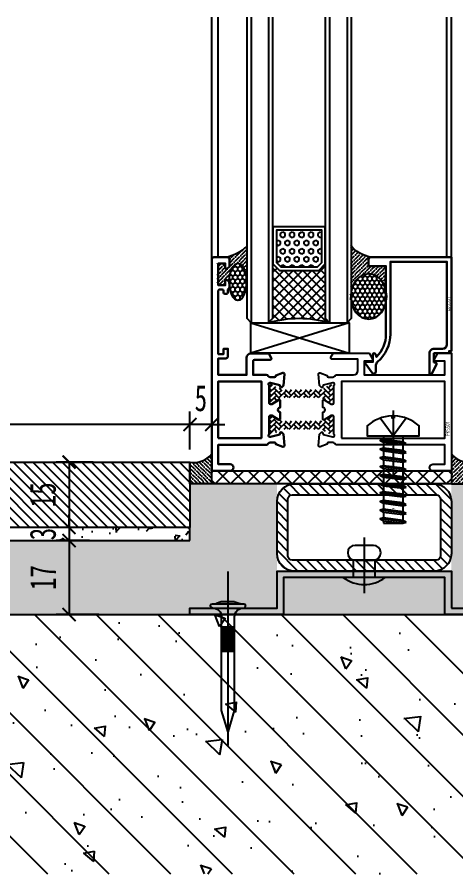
# Model space of a CAD drawing. Header units: millimetres. Extents: x 161920 to 181521, y -136232 to -127655.
# Drawn here: x 164530.9 to 164631.6, y -133425.1 to -133228.5 of the extents above; entities that cross this region are included whole.
import ezdxf
from ezdxf.enums import TextEntityAlignment as Align

# ---------------------------------------------------------------- set-up
doc = ezdxf.new("R2010")
doc.units = ezdxf.units.MM
doc.header["$LTSCALE"] = 10
doc.header["$PDMODE"] = 3
for name, pattern in [('CENTER', [50.800000000000004, 31.75, -6.35, 6.35, -6.35]), ('DASHDOT', [1, 0.5, -0.25, 0, -0.25]), ('DASHED', [19.049999999999997, 12.7, -6.35])]:
    doc.linetypes.add(name, pattern=pattern)
for name, color, linetype in [('0-bh(填充)', 251, 'Continuous'), ('0XX', 6, 'DASHED'), ('0ZX', 1, 'CENTER'), ('2FC', 2, 'Continuous'), ('2FJ', 4, 'Continuous'), ('2MB1', 3, 'Continuous'), ('2MB2', 2, 'Continuous'), ('2PJ', 4, 'Continuous'), ('2TC', 8, 'Continuous'), ('2ZC', 3, 'Continuous'), ('4-Wide(立面宽线)', 4, 'Continuous'), ('95', 95, 'Continuous'), ('A-土建柱', 6, 'Continuous'), ('I-WALL-FULL', 4, 'Continuous'), ('MISC13', 7, 'Continuous'), ('USER', 7, 'Continuous'), ('填充层', 8, 'Continuous'), ('尺寸标注', 1, 'Continuous'), ('文字', 2, 'Continuous'), ('标注层', 6, 'Continuous'), ('看线层', 4, 'Continuous'), ('配件层', 4, 'Continuous'), ('钢材', 46, 'Continuous')]:
    doc.layers.add(name, color=color, linetype=linetype)
doc.styles.add('DIM', font='SimSun.ttf', dxfattribs={"width": 0.7})
doc.styles.add('kld-T', font='ros1.shx', dxfattribs={"width": 0.75, "bigfont": 'hztxt.shx'})
doc.dimstyles.new('3', dxfattribs={"dimscale": 3, "dimtxt": 2, "dimasz": 1, "dimexe": 1, "dimexo": 1, "dimgap": 1, "dimtad": 1, "dimdec": 0, "dimzin": 0, "dimdsep": 46, "dimtxsty": 'DIM', "dimblk": 'ARCHTICK', "dimcen": 0, "dimclrd": 5, "dimclre": 5, "dimclrt": 35, "dimadec": 0, "dimazin": 0, "dimtfac": 0.5, "dimtdec": 0, "dimtix": 1, "dimtmove": 2, "dimatfit": 2, "dimldrblk": 'A', "dimfxl": 0, "dimtolj": 1, "dimtzin": 0, "dimlwd": -1, "dimlwe": -1, "dimarcsym": 0})

# ---------------------------------------------------------------- blocks, each defined once
blk = doc.blocks.new('zkblj')
at = {"layer": '填充层', "ltscale": 3}
h = blk.add_hatch(dxfattribs=at)
h.set_pattern_fill('ANSI37', color=256, scale=12, style=0)
h.set_pattern_definition([(225, (146.5795907769352, 7989.971856525051), (-1.060660171779821, 1.060660171779821), []), (135, (146.5795907769352, 7989.971856525051), (1.060660171779821, 1.060660171779821), [])])
edge = h.paths.add_edge_path()
edge.add_line((28.00046631204896, 7.500487147073727), (29.50052713540936, 6.000547972900222))
edge.add_line((29.50052713532932, 6.000547972857021), (17.00052714560638, 6.000041101247916))
edge.add_line((17.0005271458067, 6.000041101244278), (16.00056769635785, 5.000000552333859))
edge.add_ellipse((-7.999716132413596, 11.99902735312935), major_axis=(-17.67766952979107, 17.67766952979107), ratio=0.9999999999999944, start_angle=208.7421186201442, end_angle=241.2625280365262)
edge.add_line((16, 19.00000054086559), (17.00004054890701, 18.00004109142083))
edge.add_line((17.00004054885358, 18.00004109140718), (29.50004053857651, 18.00054796302015))
edge.add_line((29.50004053860903, 18.00054796301993), (28.00010136443598, 16.50048713965589))
edge.add_line((28.00010136445053, 16.50048713968135), (28.00046631201167, 7.500487147080321))
at = {"layer": '填充层'}
h = blk.add_hatch(dxfattribs=at)
h.set_pattern_fill('HEX', color=256, scale=5, style=0)
h.set_pattern_definition([(7.016709298534877e-15, (-167700.0082617879, 413937.3946767786), (0, 1.082531755), [0.625, -1.25]), (120, (-167700.0082617879, 413937.3946767786), (-0.9375000002333521, -0.5412658774999999), [0.6249999999999996, -1.249999999999999]), (59.99999999999999, (-167699.3832617879, 413937.3946767786), (-0.937500000233352, 0.5412658775000002), [0.625, -1.25])])
h.paths.add_polyline_path([(28.80000000004657, 7.800000540853944), (28.80000000004657, 16.20000054087723), (29.80000000004657, 17.20000054087723), (37.19999999995343, 17.20000054087723), (37.19999999995343, 6.800000540853944), (29.80000000004657, 6.800000540853944)])
at = {"layer": '看线层'}
for points in [[(28, 7.500000540865585), (28, 16.50000054086559), (29.5, 18.00000054086559), (38, 18.00000054086559), (38, 6.000000540865585), (29.5, 6.000000540865585)], [(28.80000000004657, 7.800000540853944), (28.80000000004657, 16.20000054087723), (29.80000000004657, 17.20000054087723), (37.19999999995343, 17.20000054087723), (37.19999999995343, 6.800000540853944), (29.80000000004657, 6.800000540853944)]]:
    blk.add_lwpolyline(points, close=True, dxfattribs=at)
blk.add_arc((-7.999716132413596, 11.99902735312935), 25.0000000001766, 343.7421185928078, 16.26252803664583, dxfattribs=at)
blk = doc.blocks.new('*U254')
at = {"layer": '2MB1', "color": 8}
for p, q in [((-110.8613696404498, 19.21417785646014), (-40.74558495540987, 19.21419265225632)), ((-110.8613696404498, 15.21418620173068), (-40.74558495541714, 15.21420099744864)), ((-110.8613696404498, 1.214194546855705), (-40.74558495540987, 1.214209342651884)), ((-110.8613696404498, -2.785797107873751), (-40.74558495541714, -2.785782312155789))]:
    blk.add_line(p, q, dxfattribs=at)
at = {"layer": '2MB1'}
for points in [[(-110.8613696404498, 14.21418699995052), (-41.74558495540987, 14.21420078069423), (-40.7455844898941, 15.21419243549462), (-40.74558448988682, 19.21419243549462), (-41.74558495540987, 20.21418409029866), (-110.8613696404498, 20.21417155366731)], [(-110.8613696404498, -3.785796309653907), (-41.74558495540987, -3.785782528910204), (-40.7455844898941, -2.785790874109807), (-40.74558448988682, 1.214209125890193), (-41.74558495540987, 2.214200780694227), (-110.8613696404498, 2.214188244062878)]]:
    blk.add_lwpolyline(points, dxfattribs=at)
at = {"layer": 'USER', "xscale": -1}
blk.add_blockref('zkblj', (-24.74559305188632, -3.785816667381368), dxfattribs=at)
blk = doc.blocks.new('A$C0DD2066B')
at = {"layer": '2TC'}
h = blk.add_hatch(dxfattribs=at)
h.set_pattern_fill('玻璃5', color=256, scale=5, style=0)
h.set_pattern_definition([(0, (-1882179.099975906, -423589.3478002002), (0.9375, 0.541265875), [0.625, -1.25]), (120, (-1882179.099975906, -423589.3478002002), (-0.9374999979516123, 0.5412658785479114), [0.6249999999999993, -1.249999999999999]), (59.99999999999999, (-1882179.099975906, -423589.3478002002), (2.048387709452371e-09, 1.082531753547911), [-1.25, 0.625])])
edge = h.paths.add_edge_path()
edge.add_ellipse((-8.99148947512731, -0.4750112397014163), major_axis=(-5.190702683059413, 9.413061183861816e-07), ratio=0.7960017487506148, start_angle=0, end_angle=360)
h = blk.add_hatch(dxfattribs=at)
h.set_pattern_fill('ANSI36', color=256, scale=5, style=0)
h.set_pattern_definition([(45, (-1882179.099975906, -423589.3478002002), (0.3314563036811942, 1.215339780164378), [1.5625, -0.3125, 0, -0.3125])])
edge = h.paths.add_edge_path()
edge.add_ellipse((-7.978189208079129, -0.5534186342265457), major_axis=(2.954389849595445, 2.954389849595446), ratio=1, start_angle=210.9644115849353, end_angle=419.0356264074792, ccw=False)
edge.add_line((-8.99149022065103, -4.606819652603008), (2.682168448576704, -4.606821770081297))
edge.add_arc((8.313289429061115, 1.755923239514232), 8.496708042176365, 191.926646740099, 228.4907086360346, ccw=False)
edge.add_arc((-0.5, 0), 0.5, -90, 0, ccw=False)
edge.add_line((-0.5, -0.5), (-2, -0.5))
edge.add_line((-2, -0.5), (-2, 3.499984733294696))
edge.add_line((-2, 3.499984733294696), (-8.991492911009118, 3.499981712258887))
at = {"layer": '2PJ'}
blk.add_arc((8.313289425568655, 1.755923237651587), 8.496708038387105, 191.9266467321712, 228.4907086453146, dxfattribs=at)
blk.add_ellipse((-8.99148947512731, -0.4750112397014163), major_axis=(-5.190702683059413, 9.413061183861816e-07), ratio=0.7960017487506146, dxfattribs=at)
blk = doc.blocks.new('A$C240C2789')
at = {"layer": '2TC'}
h = blk.add_hatch(dxfattribs=at)
h.set_pattern_fill('玻璃5', color=256, scale=5, style=0)
h.set_pattern_definition([(0, (-1882103.781274545, -423169.8712055905), (0.9375, 0.541265875), [0.625, -1.25]), (120, (-1882103.781274545, -423169.8712055905), (-0.9374999979516123, 0.5412658785479114), [0.6249999999999998, -1.25]), (59.99999999999999, (-1882103.781274545, -423169.8712055905), (2.048387709452371e-09, 1.082531753547911), [-1.25, 0.625])])
edge = h.paths.add_edge_path()
edge.add_ellipse((-5.738144521834329, 2.399212151474785), major_axis=(4.18348565556973, -8.886360581558757e-07), ratio=0.4902188362471073, start_angle=0, end_angle=360)
h = blk.add_hatch(dxfattribs=at)
h.set_pattern_fill('ANSI36', color=256, scale=5, style=0)
h.set_pattern_definition([(45, (-1882103.781274545, -423169.8712055905), (0.3314563036811942, 1.215339780164378), [1.5625, -0.3125, 0, -0.3125])])
edge = h.paths.add_edge_path()
edge.add_line((2.414850241271779, 4.450033889268525), (-5.738144080154598, 4.450035621004645))
edge.add_ellipse((-5.738144521834329, 2.399212151474785), major_axis=(4.18348565556973, -8.886360581558757e-07), ratio=0.4902188362471073, start_angle=269.99999999373154, end_angle=450.00000000127875, ccw=False)
edge.add_line((-5.738144957460463, 0.3483886819449253), (-5.276264742249623, -0.4516113179270178))
edge.add_arc((-5.449469822924584, -0.5516113179037347), 0.1999999999996716, -90, 30.00000000595861, ccw=False)
edge.add_line((-5.449469822924584, -0.7516113179153763), (-6.4997625190299, -0.7516113179153763))
edge.add_line((-6.4997625190299, -0.7516113179153763), (-6.4997625190299, -2.351611318008509))
edge.add_line((-6.4997625190299, -2.351611318008509), (-1.4997625190299, -2.351611318008509))
edge.add_line((-1.4997625190299, -2.351611318008509), (-1.4997625190299, -0.7516113179153763))
edge.add_line((-1.4997625190299, -0.7516113179153763), (-2.550055215368047, -0.7516113179153763))
edge.add_arc((-2.550055215368047, -0.5516113178455271), 0.2000000000666607, 150.0000000129507, 270, ccw=False)
edge.add_line((-2.723260296275839, -0.4516113178106025), (-2.261380080832168, 0.3483886819449253))
edge.add_line((-2.261380080832168, 0.3483886819449253), (-0.5997625191230327, 0.3483886819449253))
edge.add_arc((-0.5997625191230327, -0.1516113180550747), 0.4999999999999999, 0, 90, ccw=False)
edge.add_arc((9.863470055628568, -2.608224829833489), 10.26162527495612, 136.5413824060386, 166.1489820002537, ccw=False)
at = {"layer": '2PJ'}
blk.add_arc((9.863470055628568, -2.608224829717074), 10.26162527492428, 136.5413824073322, 166.1489820022335, dxfattribs=at)
blk.add_ellipse((-5.738144521834329, 2.399212151474785), major_axis=(4.18348565556973, -8.886360581558757e-07), ratio=0.4902188362471073, dxfattribs=at)
blk = doc.blocks.new('平开窗-BK1')
at = {"layer": '2TC'}
h = blk.add_hatch(dxfattribs=at)
h.set_pattern_fill('AR-HBONE', color=256, scale=0.2, angle=-90.00000000000001, style=0)
h.set_pattern_definition([(45.00000000000001, (284.4403359887656, 568.1997147928341), (1.131370849898476, 2.966472954665309e-16), [2.4, -0.8]), (315, (285.0060214137193, 568.7654002177878), (1.131370849898476, 2.966472954665309e-16), [2.4, -0.8])])
h.paths.add_polyline_path([(8.411152991466224, 40.97720994561678), (8.978697980754077, 39.99419418111211), (9.422576987650245, 39.22537072090199, -0.1314389319920694), (9.582842980744317, 38.62624379288172), (9.582842980744317, 30.1621436366695, -0.1314392328727509), (9.422576245386153, 29.56301535357488), (8.978697980754077, 28.79419418115867), (8.411152818705887, 27.81117711839033, 0.132076207753342), (8.382842980790883, 27.70587428560248), (8.382842980790883, 27.39419418125181, 0.4142135623733031), (8.782842980697751, 26.99419418111211), (12.18284298083745, 26.99419418111211, 0.4142135623725955), (12.58284298074432, 27.39419418125181), (12.58284298074432, 27.76214122277452), (12.55488199437968, 27.81057115778094, 0.0008275894133876069), (12.55453440826386, 27.81117319565965), (11.98698798078112, 28.79419418115867), (11.54311200184748, 29.563009659003, -0.1314401784763497), (11.38284298079088, 30.16214202408446), (11.38284298079088, 38.62624540546676, -0.1314398789667355), (11.54311126284301, 39.22537642106181), (11.98698798078112, 39.99419418111211), (12.55453427741304, 40.97721394075779, 0.1320735268296321), (12.58284298074432, 41.08251476631267), (12.58284298074432, 41.39419418125181, 0.4142135623730535), (12.18284298083745, 41.79419418115867), (8.782842980697751, 41.79419418115867, 0.4142135623732616), (8.382842980790883, 41.39419418125181), (8.382842980790883, 41.02624427288538), (8.410802971804515, 40.97781619679881, 0.0008333789762423857)])
h = blk.add_hatch(dxfattribs=at)
h.set_pattern_fill('AR-HBONE', color=256, scale=0.2, angle=-90.00000000000001, style=0)
h.set_pattern_definition([(45.00000000000001, (291.6524932764005, 568.1997147928341), (1.131370849898476, 2.966472954665309e-16), [2.4, -0.8]), (315, (292.2181787013542, 568.7654002177878), (1.131370849898476, 2.966472954665309e-16), [2.4, -0.8])])
h.paths.add_polyline_path([(15.62331027910113, 40.97720994561678), (16.19085526838899, 39.99419418111211), (16.63473427505232, 39.22537072090199, -0.1314389319920694), (16.79500026837923, 38.62624379288172), (16.79500026837923, 30.1621436366695, -0.1314392328727509), (16.63473353278823, 29.56301535357488), (16.19085526838899, 28.79419418115867), (15.6233101063408, 27.81117711839033, 0.132076207753342), (15.59500026842579, 27.70587428560248), (15.59500026842579, 27.39419418125181, 0.4142135623733031), (15.99500026833266, 26.99419418111211), (19.39500026823953, 26.99419418111211, 0.4142135623725955), (19.79500026837923, 27.39419418125181), (19.79500026837923, 27.76214122277452), (19.76703928178176, 27.81057115778094, 0.0008275894133876069), (19.76669169566594, 27.81117319565965), (19.19914526841603, 28.79419418115867), (18.75526928948238, 29.563009659003, -0.1314401784763497), (18.59500026842579, 30.16214202408446), (18.59500026842579, 38.62624540546676, -0.1314398789667355), (18.75526855047792, 39.22537642106181), (19.19914526841603, 39.99419418111211), (19.76669156504795, 40.97721394075779, 0.1320735268296321), (19.79500026837923, 41.08251476631267), (19.79500026837923, 41.39419418125181, 0.4142135623730535), (19.39500026823953, 41.79419418115867), (15.99500026833266, 41.79419418115867, 0.4142135623732616), (15.59500026842579, 41.39419418125181), (15.59500026842579, 41.02624427288538), (15.62296025943942, 40.97781619679881, 0.0008333790536643452)])
at = {"layer": '2ZC', "lineweight": 30}
blk.add_lwpolyline([(41.30486931605265, 52.29351594106993), (40.90486931614578, 52.29351594106993, 0.4142135623730948), (40.60486931609921, 51.99351594125619), (40.60486931609921, 51.59351594111649, 0.4142135623731227), (40.90486931614578, 51.29351594106993), (41.60486931609921, 51.29351594106993), (42.07488281908445, 50.89441594126401), (43.36686931597069, 50.89441594126401), (43.82886931602843, 51.59441594121745, 0.5747035855752572), (43.65486931614578, 51.89441594126401), (42.60486931609921, 51.89441594126401), (42.60486931609921, 53.49441594112432), (47.60486931609921, 53.49441594112432), (47.60486931609921, 51.89441594126401), (46.55486931605265, 51.89441594126401, 0.5773502692381147), (46.38166423537768, 51.59441594121745), (46.84386931592599, 50.89441594126401), (48.50486931600608, 50.89441594126401, 0.414213562373095), (49.00486931600608, 51.39441594126401), (49.00486931600608, 54.49441594112432, 0.414213562373095), (48.50486931600608, 54.99441594112432), (21.90485769230872, 54.99441594112432), (-3.068381920456886e-05, 54.99441594112432), (-3.068381920456886e-05, 50.74441594112432, 0.9999999999999999), (1.499969316180795, 50.74441594112432), (1.499969316180795, 53.49441053689225), (5.999969316180795, 53.49441053689225), (5.999969316180795, 42.46027368766954, 0.2679491924311503), (6.249969316180795, 42.02726098586572, -0.267949192431141), (6.499969316180795, 41.5942482840619), (6.499969316180795, 40.5942482840619, -0.414213562373081), (6.199969316134229, 40.29424828401534), (6.099969316041097, 40.29424828401534), (5.51856546336785, 38.69685432704864, 0.5486187866266737), (5.826619972474873, 38.29538987454725), (8.409967216895893, 38.52140347234672), (8.841390672372654, 38.95282692782348, 0.5773502691896827), (8.751733125187457, 39.28743344912073), (8.363402698654681, 39.39148627332179), (7.799969315994531, 41.49424828396877), (7.799969315994531, 41.69424828392221, -0.8430389971008876), (8.382812028517947, 41.79424828401534), (12.39996931608766, 41.79424828401534, -0.4142135623730953), (12.69996931613423, 41.49424828396877), (12.69996931613423, 41.18872873851797), (11.72925915662199, 39.59845021035289, 0.5855240683198423), (11.89996931608766, 39.29424828401534), (13.49749999982305, 39.29424828401534, -0.9999999999999715), (14.49749999982305, 39.29424828401534), (16.09503068379126, 39.29424828401534, 0.5855240683198423), (16.26574084325694, 39.59845021035289), (15.2950306837447, 41.18872873851797), (15.2950306837447, 41.49424828396877, -0.4142135623730951), (15.59503068379126, 41.79424828401534), (19.61218797136098, 41.79424828401534, -0.8430389971008876), (20.19503068365157, 41.69424828392221), (20.19503068365157, 41.49424828396877), (19.63159730122425, 39.39148627332179), (19.24326687469147, 39.28743344912073, 0.5773502691896827), (19.15360932750627, 38.95282692782348), (19.58503278298303, 38.52140347234672), (22.16838002740405, 38.29538987454725, 0.5486187866266737), (22.47643453651108, 38.69685432704864), (21.89503068383783, 40.29424828401534), (21.7950306837447, 40.29424828401534, -0.4142135623730813), (21.49503068369813, 40.5942482840619), (21.49503068369813, 41.5941937576863, -0.2710354136241196), (21.7500306838192, 42.03005497407867, 0.271035413624148), (22.00503068370745, 42.46591619047103), (22.00503068370745, 45.49242749455152), (25.20485769212246, 45.49242749455152, -0.4142135623732337), (25.50485769216903, 45.19242749473779), (25.50485769216903, 41.59018862660741, 0.5795574611325127), (25.95657308911905, 41.33137897023698), (26.90485769230872, 41.88726771477377), (26.90485769230872, 45.99242749455152, 0.4142135623730617), (25.90485769230872, 46.99242749455152), (22.00498517137021, 46.99242749455152), (22.00485769216903, 53.49441594112432), (25.80485769221559, 53.49441594112432), (25.80485769221559, 51.79351594106993, 0.414213562373095), (26.30485769221559, 51.29351594106993), (28.00485769216903, 51.29351594106993), (28.00485769216903, 52.29351594106993), (26.80485769221559, 52.29351594106993), (26.80485769221559, 53.49441594112432), (41.30486931605265, 53.49441594112432, -0.4142135623731228), (41.60486931609921, 53.19441594107775), (41.60486931609921, 52.59351594111649, -0.414213562373095)], format="xyb", close=True, dxfattribs=at)
blk.add_lwpolyline([(7.499969316180795, 53.49441594112432), (7.499969316180795, 43.5942482840619), (20.50485769216903, 43.5942482840619), (20.50485769216903, 53.49141594109824)], close=True, dxfattribs=at)
at = {"layer": '2ZC'}
blk.add_lwpolyline([(16.26571015943773, 29.18999183125561), (15.29499999992549, 27.59971330309054), (15.29499999992549, 27.29419375763973, 0.4142135623162661), (15.59499999997206, 26.99419375759317), (19.61215728754178, 26.99419375759317, 0.8430389969766509), (20.19499999983236, 27.0941937576863), (20.19499999983236, 27.29419375763973), (19.63156661717221, 29.39695576828672), (19.24323619087227, 29.50100859225495, -0.5773502693255007), (19.15357864368707, 29.83561511378502), (19.585002098931, 30.26703856926179), (22.16834934358485, 30.49305216706125, -0.5486187866357808), (22.47640385269187, 30.09158771455986), (21.89500000001863, 28.49419375759317), (21.79499999992549, 28.49419375759317, 0.41421356214578), (21.49499999987893, 28.1941937575466), (21.49499999987893, 27.1941937575466, 0.2679491923720631), (21.74499999987893, 26.76118105574278, -0.267949192415794), (21.99499999987893, 26.32816835370613), (21.99499999987893, 22.49162135150982, 0.414213562373095), (22.99499999987893, 21.49162135150982), (25.59499999997206, 21.49162135150982), (25.59499999997206, 27.38824838254368, -0.5793512968246759), (26.04655558802187, 27.64715165336384), (26.99499999987893, 27.09195569128497), (26.99499999987893, 18.8844197615399), (25.4944117302075, 18.0148763723555, -0.5762198023632081), (25.19499999983236, 18.18841976154363), (25.19499999983236, 19.99162135150982), (21.99499999987893, 19.99162135150982), (21.99499999987893, 1.494621351768728), (25.19499999983236, 1.494621351535898), (25.19499999983236, 3.795621351513546, -0.5762198027240982), (25.4944117302075, 3.969164740468841), (26.99499999987893, 3.099621351517271), (26.99499999987893, -0.005378648464102298), (0, -0.005378648464102298), (-0.0001326007768511772, 4.244606875057798, -1.00001560041192), (1.499865838559344, 4.244630275468808), (1.499865838559344, 1.494621351535898), (6, 1.494621351535898), (6, 13.14202135143569), (6.302999999839813, 13.44462135148933), (6, 13.7473213513731), (6, 26.32816835370613, -0.2679491924157939), (6.25, 26.76118105574278, 0.2679491923720632), (6.5, 27.1941937575466), (6.5, 28.1941937575466, 0.4142135623162663), (6.199999999953434, 28.49419375759317), (6.099999999860302, 28.49419375759317), (5.518596147187054, 30.09158771455986, -0.5486187865513317), (5.826650656294078, 30.49305216706125), (8.409997900947928, 30.26703856926179), (8.841421356191859, 29.83561511378502, -0.5773502693255007), (8.751763809006661, 29.50100859225495), (8.363433382473886, 29.39695576828672), (7.799999999813735, 27.29419375763973), (7.799999999813735, 27.0941937576863, 0.8430389969489906), (8.382842712337151, 26.99419375759317), (12.39999999990687, 26.99419375759317, 0.414213562373095), (12.69999999995343, 27.29419375763973), (12.69999999995343, 27.59971330309054), (11.7292898404412, 29.18999183125561, -0.5855240679998871), (11.89999999990687, 29.49419375759317), (13.49749999982305, 29.49419375759317, 0.9999999999999999), (14.49749999982305, 29.49419375759317), (16.09499999997206, 29.49419375759317, -0.5855240679998871), (16.26571015967056, 29.18999183102278)], format="xyb", dxfattribs=at)
blk.add_lwpolyline([(7.499888376099989, 25.19418875983683), (7.499888376099989, 1.494621351768728), (20.49477675231174, 1.494621351768728), (20.49477675231174, 25.19118875981076)], close=True, dxfattribs=at)
at = {"layer": '文字', "style": 'kld-T', "width": 0.75}
blk.add_text('PK5501 ', height=0.9600000000000002, dxfattribs=at).set_placement((7.957349557662383, 0.8252744747442193), align=Align.MIDDLE_LEFT)
blk = doc.blocks.new('A$C4D57296D')
at = {"layer": '标注层'}
blk.add_blockref('平开窗-BK1', (0, 0), dxfattribs=at)
blk = doc.blocks.new('A$C764F320E')
at = {"layer": '2FC', "lineweight": 30}
blk.add_lwpolyline([(-24.09999613068067, -4.000222000060603), (-21.99987000832334, -4.000222000060603), (-21.99992700014263, -0.5003589999396354), (-21.49989600013942, -0.5003520001191646), (-21.49990400020033, -0.0003520001191645861), (0, 0), (0, -18.5001690001227, -0.414213562373095), (-0.5, -19.0001690001227), (-2, -19.0001690001227), (-2, -15.000184266828), (-17.59592680865899, -15.00019100587815, 0.2006680091547975), (-22.86492919223383, -17.20019328244962), (-22.20681043993682, -17.41508062579669, -0.853460021317307), (-22.29992999997921, -18.00026200013235), (-23.99996000016108, -18.00024726660922), (-23.99996000016108, -19.60022499994375, -0.6104819596029583), (-24.31630600010976, -19.76294500008225), (-26.49086643755436, -18.20688546216115, -0.7293416224067294), (-26.19994199997745, -17.30023699998856), (-24.75191021151841, -17.30023699998856, 0.2195849521490703), (-23.99106308608316, -16.94916816102341, -0.2197185801068457), (-17.59566398663446, -14.00019100564532), (-1, -14.00018383469433), (-1, -1.00001637195237), (-19.99991894257255, -1.000327442772686, 0.4142135373502237), (-20.99990257062018, -2.000343729043379), (-20.99987001041882, -4.000078116776422, -0.4142557054092502), (-21.99986999994144, -5.000222000060603), (-26.69992700009607, -5.000222000060603), (-26.69992700009607, -4.441684002056718), (-24.5267816092819, -3.428329663816839, -0.5486187866266656), (-24.09999613068067, -3.700222000014037)], format="xyb", close=True, dxfattribs=at)
at = {"layer": '文字', "style": 'kld-T', "width": 0.75}
blk.add_text('PK5551 ', height=0.9600000000000002, dxfattribs=at).set_placement((-12.42605460784398, -0.4735691532259807), align=Align.MIDDLE_LEFT)
blk = doc.blocks.new('js6X20')
at = {"layer": '0ZX', "linetype": 'DASHDOT', "ltscale": 3}
blk.add_line((-5.879087347272616, 0), (21.62108438468113, 4.547473508864641e-13), dxfattribs=at)
at = {"layer": '2PJ'}
for p, q in [((9.094947017729282e-13, 2.249999999932243), (0.8194616308619516, 2.249999999945885)), ((1.777919699686208, -2.999999999993634), (1.041541931056599, 3.000000000006821)), ((1.447716673549621, 2.249999999920874), (2.819461630861952, 2.249999999944066)), ((3.777919699686208, -2.999999999995453), (3.041541931056599, 3.000000000005002)), ((3.447716673549621, 2.249999999919055), (4.819461630861952, 2.249999999942247)), ((5.777919699686208, -2.999999999997272), (5.041541931056599, 3.000000000003183)), ((5.447716673549621, 2.249999999917236), (6.819461630861952, 2.249999999940428)), ((7.777919699686208, -2.999999999999091), (7.041541931056599, 3.000000000001364)), ((7.447716673549621, 2.249999999915417), (8.819461630861952, 2.249999999938609)), ((9.77791969968257, -2.999999999993634), (9.041541931052961, 3.000000000006821)), ((9.447716673545983, 2.249999999920874), (10.81946163085831, 2.249999999944066)), ((11.77791969968257, -2.999999999995453), (11.04154193105296, 3.000000000005002)), ((11.44771667354598, 2.249999999919055), (12.81946163085831, 2.249999999942247)), ((13.77791969968257, -2.999999999997272), (13.04154193105296, 3.000000000003183)), ((13.44771667354598, 2.249999999917236), (14.81946163085831, 2.249999999940428)), ((15.77791969968257, -2.999999999999091), (15.04154193105296, 3.000000000001364)), ((15.44771667354598, 2.249999999915417), (16.81946163085831, 2.249999999938609)), ((17.77791969968257, -3), (17.04154193105478, 3.000000000000455)), ((17.4477166735478, 2.249999999914507), (18.81946163085831, 2.2499999999377)), ((19.77791969968257, -3), (19.04154193105478, 3.000000000000455)), ((19.44771667354598, 2.249999999937245), (20.00000000000273, 2.2499999999377)), ((20.00000000000273, 2.2499999999377), (20.00000000000273, -2.249999999943157)), ((4.547473508864641e-12, -2.249999999934971), (1.371744957316878, -2.249999999911779)), ((2.000000000004547, -2.24999999993679), (3.371744957316878, -2.249999999913598)), ((4.000000000004547, -2.249999999938609), (5.371744957316878, -2.249999999915417)), ((6.000000000004547, -2.249999999940428), (7.371744957316878, -2.249999999917236)), ((8.000000000004547, -2.249999999942247), (9.371744957316878, -2.249999999919055)), ((10.00000000000273, -2.24999999993679), (11.37174495731324, -2.249999999913598)), ((12.00000000000273, -2.249999999938609), (13.37174495731324, -2.249999999915417)), ((14.00000000000273, -2.249999999940428), (15.37174495731324, -2.249999999917236)), ((16.00000000000273, -2.249999999942247), (17.37174495731324, -2.249999999919055)), ((18.00000000000273, -2.249999999943157), (19.37174495731506, -2.249999999919964))]:
    blk.add_line(p, q, dxfattribs=at)
blk.add_lwpolyline([(-4.084119435729917, -0.25), (-4.084119435729917, 0.2499999999995453), (-4.596517852062789, 0.2499999999995453, -0.1779065114330458), (-2.299999999998363, 6.000000000000909), (9.094947017729282e-13, 6.000000000000909), (9.094947017729282e-13, -5.999999999999091), (-2.300000000000182, -5.999999999999091, -0.1779065114329741), (-4.596517852062789, -0.2500000000004547)], format="xyb", close=True, dxfattribs=at)
at = {"layer": '2PJ', "linetype": 'DASHED'}
blk.add_lwpolyline([(-4.084119435729917, -2.999174028218476), (9.094947017729282e-13, 9.094947017729282e-13), (-4.084119435729917, 2.999174028220295)], dxfattribs=at)
at = {"layer": '2PJ'}
for points in [[(1.777919699686208, -2.999999999993634), (1.371744957316878, -2.249999999913598), (0.8194616308619516, 2.249999999944066), (1.041541931056599, 3.000000000006821), (1.447716673549621, 2.249999999943611), (2.000000000004547, -2.24999999993679)], [(3.777919699686208, -2.999999999995453), (3.371744957316878, -2.249999999915417), (2.819461630861952, 2.249999999942247), (3.041541931056599, 3.000000000005002), (3.447716673549621, 2.249999999941792), (4.000000000004547, -2.249999999938609)], [(5.777919699686208, -2.999999999997272), (5.371744957316878, -2.249999999917236), (4.819461630861952, 2.249999999940428), (5.041541931056599, 3.000000000003183), (5.447716673549621, 2.249999999939973), (6.000000000004547, -2.249999999940428)], [(7.777919699686208, -2.999999999999091), (7.371744957316878, -2.249999999919055), (6.819461630861952, 2.249999999938609), (7.041541931056599, 3.000000000001364), (7.447716673549621, 2.249999999938154), (8.000000000004547, -2.249999999942247)], [(9.77791969968257, -2.999999999993634), (9.37174495731324, -2.249999999913598), (8.819461630858314, 2.249999999944066), (9.041541931052961, 3.000000000006821), (9.447716673545983, 2.249999999943611), (10.00000000000273, -2.24999999993679)], [(11.77791969968257, -2.999999999995453), (11.37174495731324, -2.249999999915417), (10.81946163085831, 2.249999999942247), (11.04154193105296, 3.000000000005002), (11.44771667354598, 2.249999999941792), (12.00000000000273, -2.249999999938609)], [(13.77791969968257, -2.999999999997272), (13.37174495731324, -2.249999999917236), (12.81946163085831, 2.249999999940428), (13.04154193105296, 3.000000000003183), (13.44771667354598, 2.249999999939973), (14.00000000000273, -2.249999999940428)], [(15.77791969968257, -2.999999999999091), (15.37174495731324, -2.249999999919055), (14.81946163085831, 2.249999999938609), (15.04154193105296, 3.000000000001364), (15.44771667354598, 2.249999999938154), (16.00000000000273, -2.249999999942247)], [(17.77791969968257, -3), (17.37174495731506, -2.249999999919964), (16.81946163085831, 2.2499999999377), (17.04154193105296, 3.000000000000455), (17.44771667354598, 2.249999999937245), (18.00000000000273, -2.249999999943157)], [(19.77791969968257, -3), (19.37174495731506, -2.249999999919964), (18.81946163085831, 2.2499999999377), (19.04154193105296, 3.000000000000455), (19.44771667354598, 2.249999999937245), (20.00000000000273, -2.249999999943157)]]:
    blk.add_lwpolyline(points, close=True, dxfattribs=at)
blk = doc.blocks.new('射钉')
at = {"layer": '95', "linetype": 'ByBlock', "lineweight": 25}
for p, q in [((44750.32140571566, 34477.17257981701), (44750.32140571566, 34477.27257981687)), ((44750.72140571562, 34477.67257981701), (44750.92140571564, 34477.67257981701)), ((44751.32140571566, 34476.49961277843), (44751.32140571566, 34477.27257981687)), ((44721.82140571566, 34473.67257981701), (44726.82140571566, 34475.17257981701)), ((44726.82140571566, 34475.17257981701), (44748.32140571566, 34475.17257981701)), ((44751.32140571566, 34470.07257981692), (44751.32862316095, 34476.42396976985)), ((44751.79279639199, 34475.244103126), (44751.35001503926, 34476.35105650779)), ((44751.82140571566, 34472.24961277843), (44751.82140571566, 34475.09554685559)), ((44721.82140571566, 34473.67257981701), (44726.82140571566, 34472.17257981701)), ((44726.82140571566, 34472.17257981701), (44748.32140571566, 34472.17257981701)), ((44751.79279639199, 34472.10105650779), (44751.35001503926, 34470.994103126)), ((44750.32140571566, 34470.07257981692), (44750.32140571566, 34470.17257981701)), ((44750.72140571562, 34469.67257981701), (44750.92140571564, 34469.67257981701))]:
    blk.add_line(p, q, dxfattribs=at)
at = {"layer": '95', "linetype": 'ByBlock', "lineweight": -2}
for p, q in [((44750.32140571566, 34470.17257981701), (44750.32140571566, 34477.17257981701)), ((44740.39767930657, 34475.17257981701), (44740.39767930657, 34472.17257981701)), ((44740.74278752477, 34475.17257981701), (44740.74278752477, 34472.17257981701)), ((44741.08789574291, 34475.17257981701), (44741.08789574291, 34472.17257981701)), ((44741.43300396105, 34475.17257981701), (44741.43300396105, 34472.17257981701)), ((44741.77811217925, 34475.17257981701), (44741.77811217925, 34472.17257981701)), ((44742.12322039745, 34475.17257981701), (44742.12322039745, 34472.17257981701)), ((44742.46832861559, 34475.17257981701), (44742.46832861559, 34472.17257981701)), ((44742.81343683373, 34475.17257981701), (44742.81343683373, 34472.17257981701)), ((44743.15854505188, 34475.17257981701), (44743.15854505188, 34472.17257981701)), ((44743.50365327008, 34475.17257981701), (44743.50365327008, 34472.17257981701)), ((44743.84876148828, 34475.17257981701), (44743.84876148828, 34472.17257981701)), ((44744.19386970642, 34475.17257981701), (44744.19386970642, 34472.17257981701)), ((44744.53897792456, 34475.17257981701), (44744.53897792456, 34472.17257981701)), ((44744.88408614276, 34475.17257981701), (44744.88408614276, 34472.17257981701)), ((44745.2291943609, 34475.17257981701), (44745.2291943609, 34472.17257981701)), ((44745.5743025791, 34475.17257981701), (44745.5743025791, 34472.17257981701)), ((44745.91941079724, 34475.17257981701), (44745.91941079724, 34472.17257981701))]:
    blk.add_line(p, q, dxfattribs=at)
at = {"layer": '95', "linetype": 'ByBlock', "lineweight": 25}
for centre, radius, start, end in [((44748.32140571566, 34477.17257981701), 2, 270, 0), ((44750.72140571562, 34477.27257981687), 0.4, 90, 180), ((44750.92140571564, 34477.27257981687), 0.4, 0, 90), ((44751.72140571562, 34476.49961277843), 0.4, 180, 201.8014094863518), ((44751.42140571564, 34475.09554685559), 0.4, 0, 21.80140948635181), ((44748.32140571566, 34470.17257981701), 2, 0, 90), ((44751.72140571562, 34470.84554685559), 0.4, 158.1985905136482, 180), ((44751.42140571564, 34472.24961277843), 0.4, 338.1985905136482, 0), ((44750.72140571562, 34470.07257981692), 0.4, 180, 270), ((44750.92140571564, 34470.07257981692), 0.4, 270, 0)]:
    blk.add_arc(centre, radius, start, end, dxfattribs=at)
at = {"layer": '尺寸标注'}
blk.add_line((44718.82667626132, 34473.67257981701), (44758.75745416025, 34473.67257981701), dxfattribs=at)
blk = doc.blocks.new('A$C29C00FBA')
at = {"layer": '填充层'}
h = blk.add_hatch(dxfattribs=at)
h.set_pattern_fill('ANSI31', color=256, scale=0.5, angle=-90.00000000000004, style=0)
h.set_pattern_definition([(224.9999999999999, (7435.32242390234, 5073.844621586089), (-1.122532015133644, 1.122532015133645), [])])
h.paths.add_polyline_path([(-2.5, -33.60118605569005), (-2.5, 1.39881394430995), (-17.5, 1.39881394430995), (-17.5, -33.60118605569005)], flags=16)
edge = h.paths.add_edge_path()
edge.add_arc((-4, -32.10118605569005), 4, 270, 360)
edge.add_line((0, -32.10118605569005), (0, -0.1011860556900501))
edge.add_arc((-4, -0.1011860556900501), 4, 0, 90)
edge.add_line((-4, 3.89881394430995), (-16, 3.89881394430995))
edge.add_arc((-16, -0.1011860556900501), 4, 90, 180)
edge.add_line((-20, -0.1011860556900501), (-20, -32.10118605569005))
edge.add_arc((-16, -32.10118605569005), 4, 180, 270)
edge.add_line((-16, -36.10118605569005), (-4, -36.10118605569005))
at = {"layer": '钢材'}
for points in [[(-16, 3.89881394430995), (-4, 3.89881394430995, -0.414213562373095), (0, -0.1011860556900501), (0, -32.10118605569005, -0.414213562373095), (-4, -36.10118605569005), (-16, -36.10118605569005, -0.414213562373095), (-20, -32.10118605569005), (-20, -0.1011860556900501, -0.414213562373095)], [(-16.5, 1.39881394430995), (-3.5, 1.39881394430995, -0.414213562373095), (-2.5, 0.3988139443099499), (-2.5, -32.60118605569005, -0.414213562373095), (-3.5, -33.60118605569005), (-16.5, -33.60118605569005, -0.414213562373095), (-17.5, -32.60118605569005), (-17.5, 0.3988139443099499, -0.414213562373095)]]:
    blk.add_lwpolyline(points, format="xyb", close=True, dxfattribs=at)
blk = doc.blocks.new('A$C7BBD0F2D')
at = {"layer": '0ZX', "linetype": 'DASHDOT', "ltscale": 3}
blk.add_line((9.190250649582595, 0), (-3.600000000093132, 0), dxfattribs=at)
at = {"layer": '2PJ'}
for p, q in [((0, -4.799999999988358), (0, 4.799999999988358)), ((4.047728835605085, 2.5), (0, 2.5)), ((0, -2.5), (4.047728835605085, -2.5))]:
    blk.add_line(p, q, dxfattribs=at)
blk.add_lwpolyline([(7.399999999906868, 2.099999999976717, 0.9999999999999999), (4, 2.099999999976717), (4, -2.099999999976717, 0.9999999999999999), (7.399999999906868, -2.099999999976717)], format="xyb", close=True, dxfattribs=at)
blk.add_arc((6.399999999906868, 0), 7.999999999991815, 143.130102356824, 216.869897643176, dxfattribs=at)
blk = doc.blocks.new('_ArchTick')
at = {"color": 0, "linetype": 'ByBlock', "const_width": 0.15}
blk.add_lwpolyline([(-0.5, -0.5), (0.5, 0.5)], dxfattribs=at)
blk = doc.blocks.new('*D327')
at = {"color": 5, "ltscale": 0.15}
for p, q in [((164570.589367878, -133327.7092326338), (164570.589367878, -133318.9769846325)), ((164575.5893678785, -133327.7092326338), (164575.5893678785, -133318.9769846325)), ((164570.589367878, -133321.9769846325), (164567.589367878, -133321.9769846325)), ((164575.5893678785, -133321.9769846325), (164570.589367878, -133321.9769846325)), ((164575.5893678785, -133321.9769846325), (164578.5893678785, -133321.9769846325))]:
    blk.add_line(p, q, dxfattribs=at)
at = {"layer": 'Defpoints', "color": 0, "ltscale": 0.15}
for p in [(164570.589367878, -133321.9769846325), (164570.589367878, -133330.7092326338), (164575.5893678785, -133330.7092326338)]:
    blk.add_point(p, dxfattribs=at)
at = {"color": 5, "ltscale": 0.15, "xscale": 3, "yscale": 3, "zscale": 3}
blk.add_blockref('_ArchTick', (164570.589367878, -133321.9769846325), dxfattribs=at)
at = {"color": 5, "ltscale": 0.15, "xscale": 3, "yscale": 3, "zscale": 3, "rotation": 180}
blk.add_blockref('_ArchTick', (164575.5893678785, -133321.9769846325), dxfattribs=at)
at = {"color": 35, "ltscale": 0.15, "insert": (164573.0893678783, -133315.9769846325), "char_height": 6, "attachment_point": 5, "style": 'DIM'}
blk.add_mtext('\\A1;5', dxfattribs=at)
blk = doc.blocks.new('A')
for p, q in [((-1.435067392276324, 1.147654099946521), (-1.089590771724033, 1.437450103912852)), ((-1.089590771724033, 1.437450103912852), (0, 0)), ((-1.435067392276324, 1.147654099946521), (-0.3688396396728422, 0)), ((-0.3688396396728422, 3.637978807091713e-12), (-2.127066897330224, 0)), ((-1.435067392276324, -1.147654099946521), (-0.3688396396728422, 0)), ((-1.089590771724033, -1.437450103912852), (0, 0)), ((-1.435067392276324, -1.147654099946521), (-1.089590771724033, -1.437450103912852))]:
    blk.add_line(p, q)
for points in [[(-1.435067392276324, 1.147654099946521), (-1.089590771724033, 1.437450103912852), (-0.3688396396728422, 0), (0, 0)], [(-1.435067392276324, -1.147654099946521), (-1.089590771724033, -1.437450103912852), (-0.3688396396728422, 0), (0, 0)]]:
    blk.add_solid(points)
blk = doc.blocks.new('*D328')
at = {"color": 5, "ltscale": 0.15}
for p, q in [((164453.5240713187, -133327.6028156297), (164453.5240713187, -133318.9769846325)), ((164570.589367878, -133327.7092326338), (164570.589367878, -133318.9769846325)), ((164570.589367878, -133321.9769846325), (164453.5240713187, -133321.9769846325))]:
    blk.add_line(p, q, dxfattribs=at)
at = {"layer": 'Defpoints', "color": 0, "ltscale": 0.15}
for p in [(164453.5240713187, -133321.9769846325), (164453.5240713187, -133330.6028156297), (164570.589367878, -133330.7092326338)]:
    blk.add_point(p, dxfattribs=at)
at = {"color": 5, "ltscale": 0.15, "xscale": 3, "yscale": 3, "zscale": 3, "rotation": 180}
blk.add_blockref('_ArchTick', (164453.5240713187, -133321.9769846325), dxfattribs=at)
at = {"color": 5, "ltscale": 0.15, "xscale": 3, "yscale": 3, "zscale": 3}
blk.add_blockref('_ArchTick', (164570.589367878, -133321.9769846325), dxfattribs=at)
at = {"color": 35, "ltscale": 0.15, "insert": (164512.0567195983, -133315.9769846325), "char_height": 6, "attachment_point": 5, "style": 'DIM'}
blk.add_mtext('\\A1;117', dxfattribs=at)
blk = doc.blocks.new('*D331')
at = {"layer": '4-Wide(立面宽线)', "color": 5, "ltscale": 0.15}
for p, q in [((164548.3885776479, -133330.6256728747), (164539.8370882572, -133330.6256728747)), ((164542.8370882572, -133330.6256728747), (164542.8370882572, -133345.6256728747)), ((164548.3885776479, -133345.6256728747), (164539.8370882572, -133345.6256728747))]:
    blk.add_line(p, q, dxfattribs=at)
at = {"layer": 'Defpoints', "color": 0, "ltscale": 0.15}
for p in [(164551.3885776479, -133330.6256728747), (164542.8370882572, -133345.6256728747), (164551.3885776479, -133345.6256728747)]:
    blk.add_point(p, dxfattribs=at)
at = {"layer": '4-Wide(立面宽线)', "color": 5, "ltscale": 0.15, "xscale": 3, "yscale": 3, "zscale": 3}
for p, rotation in [((164542.8370882572, -133330.6256728747), 90), ((164542.8370882572, -133345.6256728747), 270)]:
    blk.add_blockref('_ArchTick', p, dxfattribs=dict(at, rotation=rotation))
at = {"layer": '4-Wide(立面宽线)', "color": 35, "ltscale": 0.15, "insert": (164536.8370882573, -133338.1256728747), "char_height": 6, "attachment_point": 5, "rotation": 90, "style": 'DIM'}
blk.add_mtext('\\A1;15', dxfattribs=at)
blk = doc.blocks.new('*D332')
at = {"layer": '4-Wide(立面宽线)', "color": 5, "ltscale": 0.15}
for p, q in [((164542.8370882572, -133345.6256728747), (164542.8370882572, -133342.6256728747)), ((164548.3885776479, -133345.6256728747), (164539.8370882572, -133345.6256728747)), ((164542.8370882572, -133345.6256728747), (164542.8370882572, -133348.6256728747)), ((164547.4947864152, -133348.6256728747), (164539.8370882572, -133348.6256728747)), ((164542.8370882572, -133348.6256728747), (164542.8370882572, -133351.6256728747))]:
    blk.add_line(p, q, dxfattribs=at)
at = {"layer": 'Defpoints', "color": 0, "ltscale": 0.15}
for p in [(164551.3885776479, -133345.6256728747), (164542.8370882572, -133348.6256728747), (164550.4947864152, -133348.6256728747)]:
    blk.add_point(p, dxfattribs=at)
at = {"layer": '4-Wide(立面宽线)', "color": 5, "ltscale": 0.15, "xscale": 3, "yscale": 3, "zscale": 3}
for p, rotation in [((164542.8370882572, -133345.6256728747), 270), ((164542.8370882572, -133348.6256728747), 90)]:
    blk.add_blockref('_ArchTick', p, dxfattribs=dict(at, rotation=rotation))
at = {"layer": '4-Wide(立面宽线)', "color": 35, "ltscale": 0.15, "insert": (164536.8370882573, -133347.1256728747), "char_height": 6, "attachment_point": 5, "rotation": 90, "style": 'DIM'}
blk.add_mtext('\\A1;3', dxfattribs=at)
blk = doc.blocks.new('*D333')
at = {"layer": '4-Wide(立面宽线)', "color": 5, "ltscale": 0.15}
for p, q in [((164547.4947864152, -133348.6256728747), (164539.8370882572, -133348.6256728747)), ((164542.8370882572, -133348.6256728747), (164542.8370882572, -133365.6256728747)), ((164549.6647770329, -133365.6256728747), (164539.8370882572, -133365.6256728747))]:
    blk.add_line(p, q, dxfattribs=at)
at = {"layer": 'Defpoints', "color": 0, "ltscale": 0.15}
for p in [(164550.4947864152, -133348.6256728747), (164542.8370882572, -133365.6256728747), (164552.6647770329, -133365.6256728747)]:
    blk.add_point(p, dxfattribs=at)
at = {"layer": '4-Wide(立面宽线)', "color": 5, "ltscale": 0.15, "xscale": 3, "yscale": 3, "zscale": 3}
for p, rotation in [((164542.8370882572, -133348.6256728747), 90), ((164542.8370882572, -133365.6256728747), 270)]:
    blk.add_blockref('_ArchTick', p, dxfattribs=dict(at, rotation=rotation))
at = {"layer": '4-Wide(立面宽线)', "color": 35, "ltscale": 0.15, "insert": (164536.8370882573, -133357.1256728747), "char_height": 6, "attachment_point": 5, "rotation": 90, "style": 'DIM'}
blk.add_mtext('\\A1;17', dxfattribs=at)

msp = doc.modelspace()

# ---------------------------------------------------------------- hatches: boundary and pattern name
at = {"layer": '0-bh(填充)', "ltscale": 10}
h = msp.add_hatch(dxfattribs=at)
h.set_pattern_fill('ANSI31', color=250)
h.set_pattern_definition([(135, (338145.9321588941, -3218.553047748428), (1.122532015133644, 1.122532015133644), [])])
edge = h.paths.add_edge_path()
edge.add_line((164570.589367878, -133345.6256728747), (164468.5240713187, -133345.6256728747))
edge.add_line((164468.5240713187, -133345.6256728747), (164468.5240713187, -133360.6256728747))
edge.add_line((164468.5240713187, -133360.6256728747), (164463.5240713187, -133360.6256728747))
edge.add_line((164463.5240713187, -133360.6256728747), (164463.5240713187, -133365.6256728747))
edge.add_line((164463.5240713187, -133365.6256728747), (164453.5240713187, -133365.6256728747))
edge.add_line((164453.5240713187, -133365.6256728747), (164453.5240713187, -133340.6256728747))
edge.add_arc((164463.5240713187, -133340.6256728747), 10, 90, 180, ccw=False)
edge.add_line((164463.5240713187, -133330.6256728747), (164570.589367878, -133330.6256728747))
edge.add_line((164570.589367878, -133330.6256728747), (164570.589367878, -133345.6256728747))
at = {"layer": '2TC'}
h = msp.add_hatch(dxfattribs=at)
h.set_pattern_fill('AR-SAND', color=250, scale=2, angle=180, style=0)
h.set_pattern_definition([(37.50000000000002, (583373.840282049, -2005926.187651835), (-0.1259867162192149, 3.853647538026317), [0, -3.04, 0, -3.4, 0, -3.25]), (7.499999999999937, (583373.840282049, -2005926.187651835), (3.539553410535456, 5.644292130459479), [0, -1.639999999999999, 0, -2.739999999999998, 0, -1.049999999999999]), (327.5, (583371.3802820491, -2005926.187651835), (6.22828372350299, 0.01131810707392759), [0, -0.9999999999999997, 0, -3.599999999999999, 0, -4.699999999999998]), (317.4999999999999, (583371.3802820491, -2005926.187651835), (6.012253209144587, 1.755351129868497), [0, -0.4999999999999998, 0, -2.359999999999999, 0, -2.699999999999999])])
h.paths.add_polyline_path([(164630.5891624688, -133340.6256728747), (164630.5891624688, -133355.6260002099), (164590.5891624683, -133355.6260002097), (164590.5891624683, -133335.6256728747), (164570.589367878, -133335.6256728747), (164570.589367878, -133348.6256728747), (164472.5240713187, -133348.6256728747), (164472.5240713187, -133425.1096609945), (164497.5240713187, -133425.1096609945), (164497.5240713187, -133365.6256728747), (164722.5240713187, -133365.7267696173), (164722.5240713187, -133340.6256728747), (164635.5891624688, -133340.6256728747), (164635.5891624688, -133335.6256728747), (164630.5891624688, -133335.6256728747)])
h = msp.add_hatch(dxfattribs=at)
h.set_pattern_fill('AR-CONC', color=250, scale=0.05, angle=-180, style=0)
h.set_pattern_definition([(229.9999999999999, (262638.6666238068, -225386.7160461051), (-9.1092334498002, 0.7969542769451576), [0.9525, -10.4775]), (175, (262638.6666238068, -225386.7160461051), (1.762141298783346, -9.552832144108999), [0.762, -8.382]), (280.451, (262637.9075238068, -225386.6496336051), (-7.347125083297966, -8.75583439101459), [0.8095000000000001, -8.9045]), (226.1842, (262638.6666238068, -225389.2560461051), (-13.5539520446065, 2.102116396636363), [1.42875, -15.71625]), (276.6356, (262637.5371288068, -225389.0808711051), (-11.87021172331186, -12.37127779450246), [1.214249999999999, -13.35674999999999]), (171.1839999999999, (262638.6666238068, -225389.2560461051), (-11.8702302906967, -12.37125589302988), [1.143, -12.573]), (200.9999999999999, (262637.3966238068, -225388.6210461051), (-7.580743991769163, 5.113275925838129), [0.9525000000000001, -10.4775]), (146, (262637.3966238068, -225388.6210461051), (-3.090101417382357, -9.209398306115963), [0.7619999999999998, -8.381999999999996]), (251.4513999999999, (262636.7648988068, -225388.1949411051), (-10.67082453850622, -4.096142885802869), [0.8095, -8.904499999999999]), (217.5, (262638.6666238068, -225386.7160461051), (-0.1544301625295924, -4.227751943657656), [0, -8.280399999999998, 0, -8.508999999999999, 0, -8.413749999999999]), (187.5, (262638.6666238068, -225386.7160461051), (-3.340983125515289, -5.009028740905974), [0, -4.851399999999999, 0, -8.089899999999998, 0, -3.20675]), (147.4999999999999, (262641.4987238068, -225386.7160461051), (-6.77952975834357, 0.2864371996336746), [0, -3.175, 0, -9.906, 0, -13.1445]), (137.4999999999999, (262642.7687238068, -225386.7160461051), (-7.406459069300903, -1.271324551666649), [0, -4.1275, 0, -6.578600000000001, 0, -9.3345])])
h.paths.add_polyline_path([(164570.589367878, -133348.6256728747), (164570.589367878, -133345.6256728747), (164470.5240713187, -133345.6256728747), (164470.5240713187, -133424.2233343277), (164472.5240713187, -133425.1096609945), (164472.5240713187, -133348.6256728747)])
h = msp.add_hatch(dxfattribs=at)
h.set_pattern_fill('钢筋混凝土', color=250, scale=4, angle=-270.0000000000001, style=0)
h.set_pattern_definition([(134.9999999999999, (0, 0), (-7.071067811865481, -7.071067811865469), []), (139.9999999999999, (0, 0), (2.510085399303825, 28.69040730403014), [3, -33]), (84.99999999999994, (0, 0), (-30.08768534800048, -5.550053344519979), [2.4, -26.4]), (190.4513999999999, (0.2091736000000017, 2.3908672), (-27.57758168243813, 23.14037526856088), [2.5496076, -28.04568447999999]), (136.1841999999999, (-8, 5.635899733014149e-15), (6.620760573160753, 42.68964194502577), [4.5, -49.5]), (186.6356, (-7.448267719999997, 3.557469800000005), (-38.96471483601764, 37.38650822194816), [3.82441152, -42.06852]), (81.18419999999995, (-8, 5.635899733014149e-15), (-38.96474403701296, 37.38647780534512), [3.6, -39.6]), (110.9999999999999, (-5.999999999999997, 4.000000000000004), (16.10475562661357, 23.87628208473846), [3, -33]), (55.99999999999998, (-5.999999999999997, 4.000000000000004), (-29.00600180187411, 9.73261327686329), [2.4, -26.4]), (161.4514, (-4.657935759999996, 5.989689320000004), (-12.90121986839807, 33.60890514325961), [2.5496076, -28.04568448]), (127.5, (0, 0), (-13.31575415325246, 0.4863942126916361), [0, -26.08, 0, -26.8, 0, -26.5]), (97.49999999999993, (0, 0), (-15.7764684752944, 10.52278149768595), [0, -15.28, 0, -25.48, 0, -10.1]), (57.49999999999993, (-6.284028202310776e-15, -8.92), (0.902194869375207, 21.35289744689636), [0, -10, 0, -31.2, 0, -41.4]), (47.49999999999995, (-9.10197806881785e-15, -12.92), (-4.004199293292689, 23.32744677369545), [0, -13, 0, -20.72, 0, -29.4])])
h.paths.add_polyline_path([(164497.5240713187, -133425.1096609943), (164697.5240713184, -133425.1096609945), (164697.5240713187, -133365.6256728747), (164497.5240713187, -133365.6256728747)])
at = {"layer": '填充层'}
h = msp.add_hatch(dxfattribs=at)
h.set_pattern_fill('ANSI36', color=256, scale=5, angle=89.99999999999999, style=0)
h.set_pattern_definition([(315, (145377.7992517856, -140780.3854964541), (1.215339780164378, -0.3314563036811939), [1.5625, -0.3125, 0, -0.3125])])
h.paths.add_polyline_path([(164570.589367878, -133335.6256728747), (164575.5893678782, -133335.6256728747), (164575.5893678782, -133328.7293315432, -0.2763168157991701), (164570.589367878, -133330.6256728747)])
h = msp.add_hatch(dxfattribs=at)
h.set_pattern_fill('ANSI36', color=256, scale=5, angle=89.99999999999999, style=0)
h.set_pattern_definition([(225, (183828.3792785612, -140780.3854964541), (-1.215339780164378, -0.3314563036811938), [1.5625, -0.3125, 0, -0.3125])])
h.paths.add_polyline_path([(164635.5891624688, -133335.6256728747), (164630.5891624685, -133335.6256728747), (164630.5891624685, -133328.7293315432, 0.2763168157991701), (164635.5891624688, -133330.6256728747)])
at = {"layer": '标注层'}
h = msp.add_hatch(dxfattribs=at)
h.set_pattern_fill('ANSI37', color=256, scale=20, angle=90, style=0)
h.set_pattern_definition([(135, (583330.3131498976, -2006000.120429405), (-1.767766952966369, -1.767766952966369), []), (225, (583330.3131498976, -2006000.120429405), (1.767766952966369, -1.767766952966369), [])])
h.paths.add_polyline_path([(164575.5891624688, -133335.6256728747), (164575.5891624688, -133332.6256728747), (164630.5891624688, -133332.6256728747), (164630.5891624688, -133335.6256728747)])

# ---------------------------------------------------------------- linework, layer by layer
at = {"layer": '0XX', "ltscale": 3}
for p, q in [((164577.0893678787, -133283.6207999846), (164577.0893678787, -133228.5149695559)), ((164629.5877413606, -133283.6307259283), (164629.5877413609, -133228.5149515788))]:
    msp.add_line(p, q, dxfattribs=at)
at = {"layer": '0XX', "ltscale": 0.01}
msp.add_line((164570.589367878, -133330.6256728747), (164570.589367878, -133340.6256728747), dxfattribs=at)
at = {"layer": '2FJ'}
for p, q in [((164584.5913563251, -133298.6307531017), (164607.1125006691, -133305.6306693007)), ((164607.1125006691, -133298.6307531017), (164584.5913563251, -133305.6306693007))]:
    msp.add_line(p, q, dxfattribs=at)
msp.add_lwpolyline([(164584.5913563251, -133298.6307531017), (164607.1125006691, -133298.6307531017), (164607.1125006691, -133305.6306693007), (164584.5913563251, -133305.6306693007)], close=True, dxfattribs=at)
at = {"layer": '2MB2'}
for p, q in [((164575.5893678787, -133284.1207999846), (164575.5893678787, -133228.5149695559)), ((164630.5877413604, -133283.6307423005), (164630.5877413604, -133228.514967951)), ((164570.589367878, -133348.6256728747), (164570.589367878, -133345.6256728747))]:
    msp.add_line(p, q, dxfattribs=at)
msp.add_lwpolyline([(164472.5240713187, -133425.1096609945), (164472.5240713187, -133348.6256728747), (164570.589367878, -133348.6256728747)], dxfattribs=at)
at = {"layer": '2PJ'}
msp.add_lwpolyline([(164575.5891624688, -133335.6256728747), (164575.5891624688, -133332.6256728747), (164630.5891624688, -133332.6256728747), (164630.5891624688, -133335.6256728747)], close=True, dxfattribs=at)
at = {"layer": 'A-土建柱'}
msp.add_lwpolyline([(164497.5240713187, -133425.1096609945), (164497.5240713187, -133365.6256728747), (164697.5240713187, -133365.6256728747), (164697.5240713187, -133425.1096609945)], dxfattribs=at)
at = {"layer": 'I-WALL-FULL'}
msp.add_lwpolyline([(164570.589367878, -133345.6256728747), (164468.5240713187, -133345.6256728747), (164468.5240713187, -133360.6256728747), (164463.5240713187, -133360.6256728747), (164463.5240713187, -133365.6256728747), (164453.5240713187, -133365.6256728747), (164453.5240713187, -133365.6256728747), (164453.5240713187, -133365.6256728747), (164453.5240713187, -133365.6256728747), (164453.5240713187, -133340.6256728747, -0.414213562373095), (164463.5240713187, -133330.6256728747), (164570.589367878, -133330.6256728747), (164570.589367878, -133345.6256728747)], format="xyb", dxfattribs=at)
at = {"layer": '配件层', "ltscale": 10}
for points in [[(164575.589367878, -133335.6256728747), (164570.589367878, -133335.6256728747), (164570.589367878, -133330.6256728747)], [(164630.5891624688, -133335.6256728747), (164635.5891624688, -133335.6256728747), (164635.5891624688, -133330.6256728747)]]:
    msp.add_lwpolyline(points, dxfattribs=at)
at = {"layer": '配件层'}
for centre, start, end in [((164571.5046346053, -133325.4991055077), 259.877404973591, 321.6628889866597), ((164634.6738957414, -133325.4991055077), 218.3371110133403, 280.122595026409)]:
    msp.add_arc(centre, 5.207629609539459, start, end, dxfattribs=at)
at = {"layer": '钢材'}
msp.add_lwpolyline([(164630.5891624683, -133364.1260002095), (164650.5891624683, -133364.1260002095), (164650.5891624683, -133365.6260002095), (164629.0891624683, -133365.6260002095), (164629.0891624683, -133364.1260002095), (164629.0891624683, -133357.1260002095), (164592.0891624683, -133357.1260002095), (164592.0891624683, -133364.1260002095), (164592.0891624683, -133365.6260002095), (164570.5891624683, -133365.6260002095), (164570.5891624683, -133364.1260002095), (164590.5891624683, -133364.1260002095), (164590.5891624683, -133357.1260002095), (164590.5891624683, -133355.6260002095), (164630.5891624683, -133355.6260002095)], close=True, dxfattribs=at)

# ---------------------------------------------------------------- block references
at = {"rotation": 90}
msp.add_blockref('A$C29C00FBA', (164594.4879764126, -133335.6260002095), dxfattribs=at)
at = {"layer": '2PJ', "xscale": -1, "rotation": 90}
msp.add_blockref('js6X20', (164617.2393777514, -133324.6258029266), dxfattribs=at)
at = {"layer": 'MISC13', "color": 0, "linetype": 'ByBlock', "extrusion": (0, 0, -1), "zscale": -1, "rotation": 90.00000000000001}
msp.add_blockref('射钉', (-130105.6632287024, -178114.4474059253), dxfattribs=at)
at = {"layer": '填充层', "rotation": 270}
msp.add_blockref('*U254', (164587.4226034461, -133339.3763375916), dxfattribs=at)
at = {"layer": '标注层', "xscale": -1, "rotation": 270}
for name, p in [('A$C240C2789', (164579.1867838195, -133283.5306693006)), ('A$C0DD2066B', (164612.0867908195, -133283.6307531018)), ('A$C764F320E', (164630.5877413602, -133283.6307423005))]:
    msp.add_blockref(name, p, dxfattribs=at)
at = {"layer": '标注层', "rotation": 90}
for name, p in [('A$C4D57296D', (164630.5837838197, -133332.6256693006)), ('A$C7BBD0F2D', (164610.5891624683, -133357.1260002095))]:
    msp.add_blockref(name, p, dxfattribs=at)

# ---------------------------------------------------------------- dimensions: what is measured, and where the dimension line sits
at = {"color": 1, "ltscale": 0.15}
for base, p1, p2, picture, middle in [((164453.5240713187, -133321.9769846325), (164570.589367878, -133330.7092326338), (164453.5240713187, -133330.6028156297), '*D328', (164512.0567195983, -133315.9769846325)), ((164570.589367878, -133321.9769846325), (164575.5893678785, -133330.7092326338), (164570.589367878, -133330.7092326338), '*D327', (164573.0893678783, -133315.9769846325))]:
    dim = msp.add_linear_dim(base=base, p1=p1, p2=p2, dimstyle='3', dxfattribs=at)
    dim.commit()
    dim.dimension.update_dxf_attribs({"geometry": picture, "text_midpoint": middle})
at = {"layer": '4-Wide(立面宽线)', "color": 251, "ltscale": 0.15}
for base, p1, p2, picture, middle in [((164542.8370882572, -133345.6256728747), (164551.3885776479, -133330.6256728747), (164551.3885776479, -133345.6256728747), '*D331', (164536.8370882573, -133338.1256728747)), ((164542.8370882572, -133348.6256728747), (164551.3885776479, -133345.6256728747), (164550.4947864152, -133348.6256728747), '*D332', (164536.8370882573, -133347.1256728747)), ((164542.8370882572, -133365.6256728747), (164550.4947864152, -133348.6256728747), (164552.6647770329, -133365.6256728747), '*D333', (164536.8370882573, -133357.1256728747))]:
    dim = msp.add_linear_dim(base=base, p1=p1, p2=p2, angle=90, dimstyle='3', override={"dimfxl": 4}, dxfattribs=at)
    dim.commit()
    dim.dimension.update_dxf_attribs({"geometry": picture, "text_midpoint": middle})

doc.saveas('drawing.dxf')
